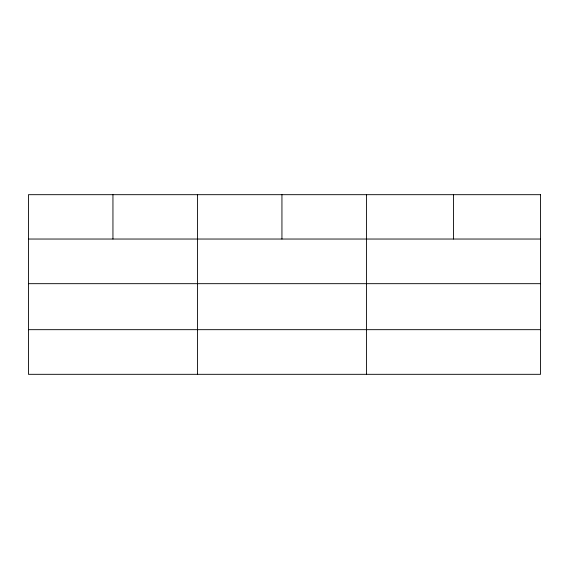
<?xml version="1.0" encoding="UTF-8"?>
<svg xmlns="http://www.w3.org/2000/svg" width="569" height="569" viewBox="0 0 569 569"><rect width="100%" height="100%" fill="white"/><g stroke="black" fill="none" stroke-linecap="round" stroke-linejoin="round"><path stroke-width="0.85" d="M28.45 239.037L540.55 239.037M28.45 283.675L540.55 283.675M28.45 329.671L540.55 329.671M453.493 194.683L453.493 239.037M366.436 194.683L366.436 374.317M281.94 194.683L281.94 239.037M197.443 194.683L197.443 374.317M112.947 194.683L112.947 239.037M540.55 194.683L28.45 194.683L28.45 374.317L540.55 374.317L540.55 194.683"/></g></svg>
